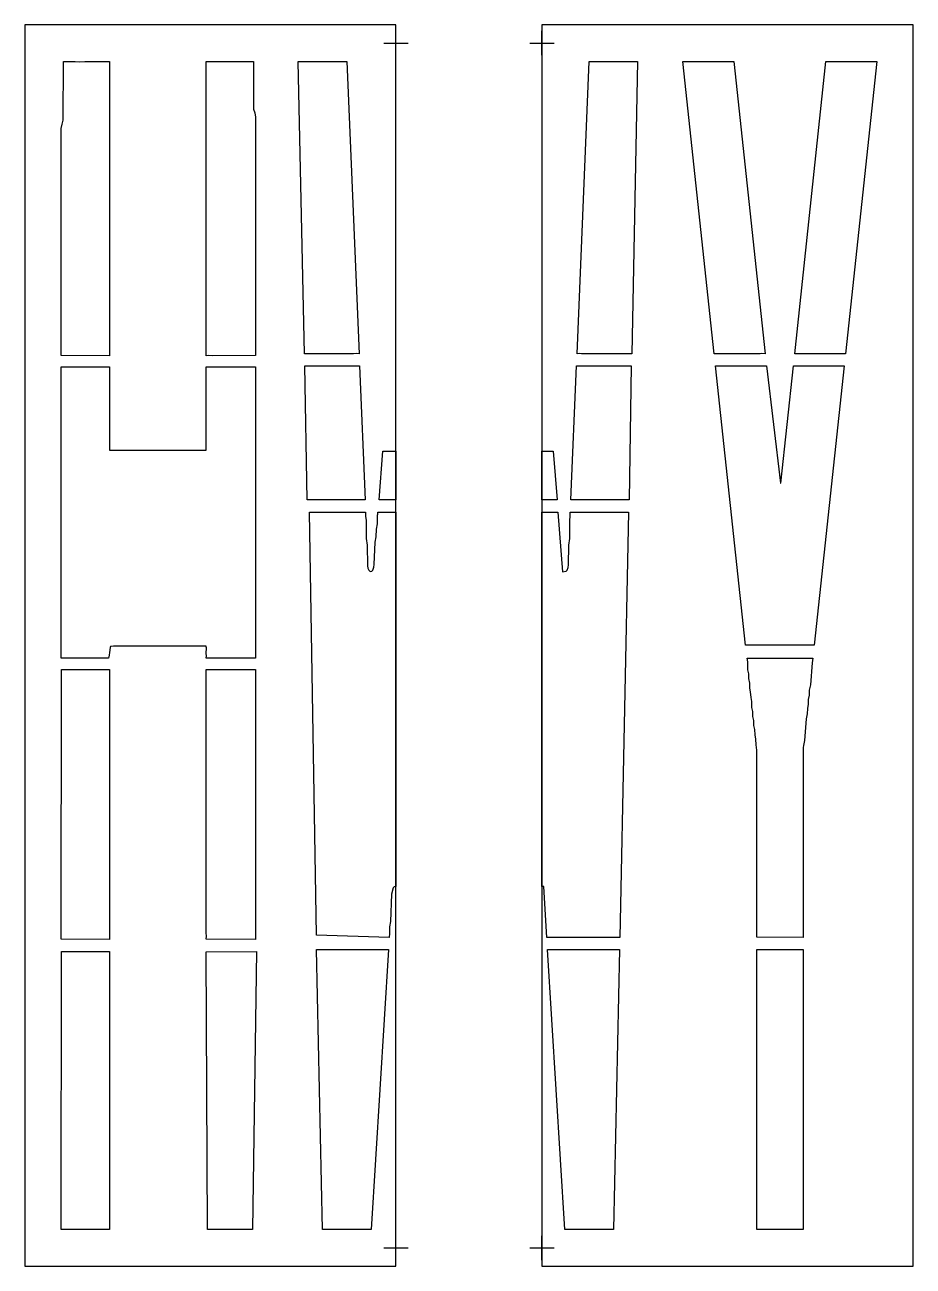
# Model space of a CAD drawing. Header units: inches. Extents: x 0 to 73, y 0 to 102.
import ezdxf

# ---------------------------------------------------------------- set-up
doc = ezdxf.new("R2010")
doc.units = ezdxf.units.IN
doc.header["$MEASUREMENT"] = 0
doc.layers.add('CUT', color=1, linetype='Continuous')
doc.layers.add('REG', color=5, linetype='Continuous')

msp = doc.modelspace()

# ---------------------------------------------------------------- linework, layer by layer
at = {"layer": 'CUT'}
for points in [[(3.54, 99), (4.14, 99), (4.53, 98.96), (4.93, 99), (6.71, 99), (6.97, 99), (6.97, 74.81), (3, 74.82), (3, 93.49), (3.08, 93.85), (3.16, 94.16), (3.18, 98.99), (3.48, 98.99)], [(18.95, 74.82), (15.44, 74.81), (15.12, 74.82), (14.91, 74.81), (14.91, 99), (18.8, 99), (18.8, 95.07), (18.89, 94.77), (18.96, 94.42)], [(27, 74.98), (22.98, 74.98), (22.47, 99), (22.71, 98.99), (22.84, 99), (26.47, 99), (27.47, 74.98), (27.22, 74.99)], [(45.76, 74.98), (45.62, 74.99), (45.38, 74.98), (46.37, 99), (49.86, 99), (50.11, 98.99), (50.36, 99), (49.88, 74.98)], [(56.66, 74.98), (54.08, 99), (54.32, 98.99), (54.5, 99), (58.28, 99), (60.84, 74.98), (60.55, 74.99), (60.43, 74.98)], [(63.27, 74.98), (65.83, 99), (69.69, 99), (69.8, 98.99), (70.01, 99), (67.45, 74.98)], [(6.97, 67.06), (14.91, 67.06), (14.91, 73.89), (18.96, 73.9), (18.96, 49.96), (15.37, 49.96), (15.09, 49.97), (14.9, 49.96), (14.92, 50.14), (14.91, 50.35), (14.93, 50.8), (14.91, 50.88), (14.91, 50.95), (7.42, 50.96), (7.3, 50.95), (7.03, 50.91), (7.02, 50.85), (6.96, 50.42), (6.93, 50.21), (6.89, 49.96), (3, 49.96), (3, 73.89), (6.97, 73.89)], [(27.5, 73.98), (27.96, 62.97), (23.19, 62.97), (23.02, 73.98)], [(45.34, 73.98), (49.82, 73.98), (49.66, 62.97), (44.88, 62.97)], [(64.88, 51.04), (59.23, 51.04), (56.76, 73.98), (60.94, 73.98), (62.11, 64.35), (62.14, 64.35), (63.17, 73.98), (67.34, 73.98)], [(30.5, 66.97), (30.5, 62.97), (29.11, 62.97), (29.41, 66.97)], [(43.42, 66.97), (43.75, 62.97), (42.5, 62.97), (42.5, 66.97)], [(28.35, 57.1), (28.44, 57.08), (28.52, 57.11), (28.59, 57.2), (28.67, 57.44), (28.72, 57.67), (28.8, 59.5), (28.88, 59.92), (28.9, 60.56), (28.97, 60.99), (28.98, 61.71), (29, 61.79), (29.01, 61.97), (30.5, 61.97), (30.5, 31.19), (30.36, 31.18), (30.26, 31.08), (30.14, 30.58), (30.05, 28.31), (29.97, 27.88), (29.96, 27.34), (29.95, 27.02), (23.96, 27.21), (23.4, 61.97), (28.01, 61.97), (28.01, 61.62), (28.06, 61.27), (28.06, 59.8), (28.14, 59.24), (28.16, 57.54), (28.2, 57.35), (28.27, 57.18)], [(43.81, 61.97), (44.2, 57.06), (44.49, 57.1), (44.56, 57.19), (44.65, 57.41), (44.69, 57.62), (44.7, 59.25), (44.78, 59.79), (44.78, 61.28), (44.83, 61.63), (44.83, 61.97), (49.61, 61.97), (48.89, 27.02), (42.89, 27.02), (42.65, 31.21), (42.5, 31.19), (42.5, 61.97)], [(6.97, 49.04), (6.97, 26.85), (3, 26.86), (3, 26.86), (3.01, 49.04)], [(18.96, 26.85), (14.91, 26.86), (14.92, 27.11), (14.91, 27.4), (14.91, 49.04), (15.16, 49.04), (15.38, 49.04), (18.96, 49.04)], [(64.46, 46.93), (64.39, 46.57), (64.38, 46.19), (64.31, 45.83), (64.29, 45.39), (64.2, 44.98), (64.07, 43.19), (63.98, 42.79), (63.97, 42.62), (63.97, 27.02), (60.16, 27.03), (60.16, 42.4), (60.09, 42.83), (60.07, 43.3), (60.01, 43.66), (59.99, 44.1), (59.92, 44.42), (59.9, 44.84), (59.84, 45.17), (59.82, 45.57), (59.76, 45.91), (59.74, 46.41), (59.68, 46.74), (59.65, 47.19), (59.59, 47.5), (59.57, 47.92), (59.51, 48.28), (59.49, 48.66), (59.43, 49.01), (59.41, 49.67), (59.36, 49.96), (64.76, 49.96), (64.7, 49.59), (64.56, 47.78), (64.47, 47.33)], [(3.01, 25.85), (6.97, 25.85), (6.96, 3), (6.96, 3), (3, 3.01)], [(19.03, 25.85), (18.72, 3), (15, 3.01), (14.91, 25.84)], [(24.71, 3), (24.46, 3), (23.97, 26.02), (29.88, 26.02), (28.46, 3), (24.89, 3)], [(48.38, 3), (48.14, 3), (47.97, 3), (44.37, 3), (42.96, 26.02), (48.87, 26.02)], [(60.17, 26.02), (63.97, 26.01), (63.97, 3), (60.16, 3)]]:
    msp.add_lwpolyline(points, close=True, dxfattribs=at)
at = {"layer": 'REG'}
for points in [[(0, 0), (30.5, 0), (30.5, 102), (0, 102)], [(42.5, 0), (73.01, 0), (73.01, 102), (42.5, 102)]]:
    msp.add_lwpolyline(points, close=True, dxfattribs=at)
for points in [[(30.5, 99.5), (30.5, 101.5)], [(42.5, 99.5), (42.5, 101.5)], [(29.5, 100.5), (31.5, 100.5)], [(41.5, 100.5), (43.5, 100.5)], [(30.5, 0.5), (30.5, 2.5)], [(42.5, 0.5), (42.5, 2.5)], [(29.5, 1.5), (31.5, 1.5)], [(41.5, 1.5), (43.5, 1.5)]]:
    msp.add_lwpolyline(points, dxfattribs=at)

doc.saveas('drawing.dxf')
